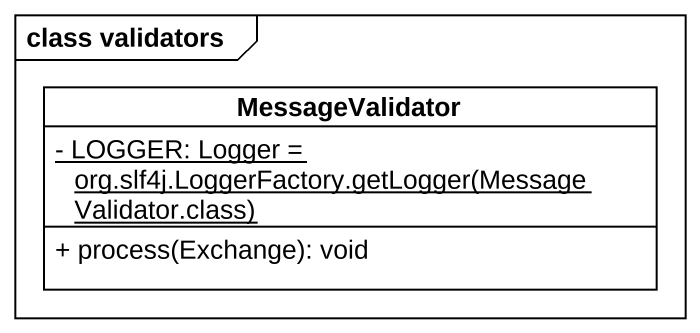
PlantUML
@startuml
mainframe class validators
hide circle
hide empty members
skinparam classAttributeIconSize 0
class MessageValidator {
  {static} {field} - LOGGER: Logger = org.slf4j.LoggerFactory.getLogger(MessageValidator.class)
  + process(Exchange): void
}
@enduml
